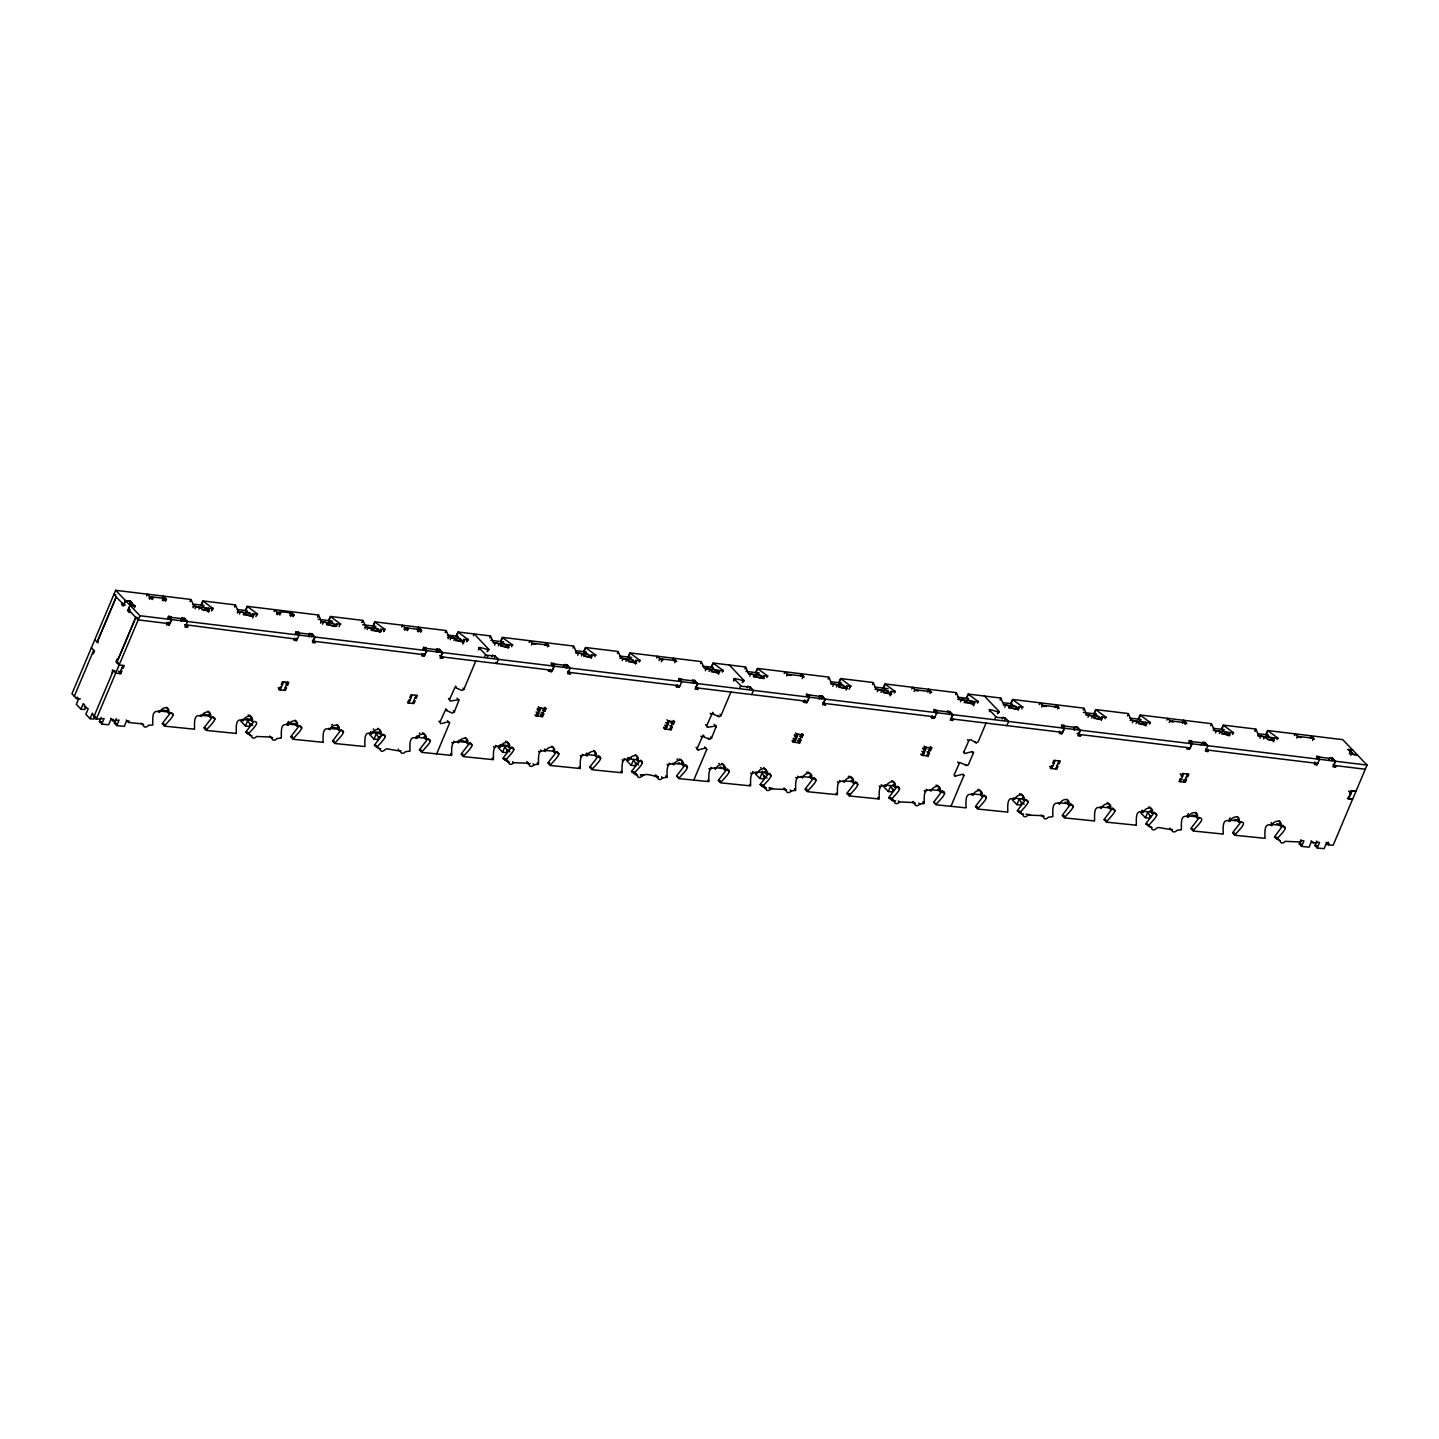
<?xml version="1.0" encoding="UTF-8"?>
<svg xmlns="http://www.w3.org/2000/svg" width="1439" height="1439" viewBox="0 0 1439 1439"><rect width="100%" height="100%" fill="white"/><g stroke="black" fill="none" stroke-linecap="round" stroke-linejoin="round"><path stroke-width="1.5" d="M1070.94 803.628L1062.486 815.05L1064.842 817.514C1066.353 814.366 1080.203 803.448 1068.619 804.815L1067.432 803.592A5.648 4.029 -43.7 0 0 1067.108 799.329M1283.066 825.249L1274.594 836.671L1276.951 839.135C1278.444 836.293 1292.222 825.123 1280.728 826.436L1279.541 825.213A5.648 4.029 -43.7 0 0 1279.235 820.949M479.025 647.838L486.346 655.303L495.124 655.878L498.452 659.368L496.635 663.523L495.628 662.462M488.954 649.529L474.186 633.951L473.395 635.768M734.124 678.884L741.463 686.349L750.223 686.943L753.568 690.414L751.752 694.569M744.071 680.575L729.303 664.998M989.241 709.931L996.561 717.413L1005.339 717.989L1008.685 721.461L1006.85 725.616M999.188 711.621L998.18 713.132M537.341 763.192L538.366 764.253L534.049 764.775A3.238 2.302 -43.7 0 1 530.847 766.375A3.238 2.302 -43.7 0 1 529.21 764.289L528.383 763.246L513.651 762.706A3.238 2.302 -43.7 0 1 510.431 764.307A3.238 2.302 -43.7 0 1 508.794 762.202L502.913 758.425L505.629 758.695M529.21 764.289L526.998 761.986M658.342 776.862A3.238 2.302 -43.7 0 1 655.429 774.937C663.397 780.46 646.201 771.304 642.226 775.801A3.238 2.302 -43.7 0 1 639.024 777.402A3.238 2.302 -43.7 0 1 637.369 775.315L631.487 771.538L634.203 771.808M794.346 789.238L795.533 790.479L791.288 790.91A3.238 2.302 -43.7 0 1 788.014 792.601A3.238 2.302 -43.7 0 1 786.36 790.497L785.532 789.453L770.8 788.914A3.238 2.302 -43.7 0 1 767.599 790.515A3.238 2.302 -43.7 0 1 765.944 788.428L760.062 784.633L762.778 784.921M922.777 802.189L924.108 803.574L919.863 804.005A3.238 2.302 -43.7 0 1 916.589 805.696A3.238 2.302 -43.7 0 1 914.934 803.61L914.125 802.566L899.447 801.937A3.238 2.302 -43.7 0 1 896.173 803.628A3.238 2.302 -43.7 0 1 894.536 801.523L888.654 797.746L891.443 798.033M914.934 803.61L913.099 801.487M1277.922 838.289L1277.922 838.379A3.238 2.302 -43.7 0 0 1279.955 840.484M152.75 724.537C152.948 720.094 151.293 708.384 159.567 712.143A5.648 4.029 -43.7 0 1 166.115 707.772A5.648 4.029 -43.7 0 1 168.561 713.06C180.091 711.621 166.276 722.936 164.801 725.76L162.445 723.295L170.252 713.186M194.517 728.8C194.715 724.357 193.042 712.647 201.334 716.424A5.648 4.029 -43.7 0 1 207.882 712.035A5.648 4.029 -43.7 0 1 210.328 717.341C221.84 715.885 208.007 727.145 206.55 730.023L204.212 727.558L212.019 717.467M236.284 733.063C236.482 728.62 234.809 716.91 243.101 720.669A5.648 4.029 -43.7 0 1 249.649 716.28A5.648 4.029 -43.7 0 1 252.095 721.587C263.607 720.13 249.774 731.426 248.317 734.286L245.979 731.821L253.786 721.712M281.325 737.649C281.522 733.206 279.868 721.497 288.142 725.274A5.648 4.029 -43.7 0 1 294.689 720.885A5.648 4.029 -43.7 0 1 297.136 726.191C308.683 724.734 294.761 735.923 293.376 738.873L291.02 736.408L298.826 726.299M323.091 741.894C323.289 737.47 321.634 725.76 329.909 729.519A5.648 4.029 -43.7 0 1 336.456 725.13A5.648 4.029 -43.7 0 1 338.902 730.436C350.45 728.997 336.528 740.222 335.143 743.136L332.787 740.671L340.593 730.562M364.858 746.157C365.056 741.733 363.383 730.023 371.676 733.782A5.648 4.029 -43.7 0 1 378.223 729.393A5.648 4.029 -43.7 0 1 380.669 734.699C392.199 733.242 378.385 744.629 376.91 747.381L374.554 744.934L382.36 734.825M409.899 750.744C410.115 746.319 408.442 734.61 416.716 738.369A5.648 4.029 -43.7 0 1 423.264 733.98A5.648 4.029 -43.7 0 1 425.728 739.286C437.222 737.829 423.39 749.161 421.951 751.985L419.594 749.521L427.923 738.747L430.279 741.193M469.69 742.992L461.361 753.784L463.718 756.23C465.175 753.478 478.989 742.092 467.495 743.549A5.648 4.029 -43.7 0 0 465.031 738.243A5.648 4.029 -43.7 0 0 458.483 742.632C450.209 738.855 451.882 750.582 451.666 755.007L450.641 753.928M511.457 747.255L503.128 758.029L505.485 760.494C506.942 757.616 520.774 746.355 509.262 747.812A5.648 4.029 -43.7 0 0 506.798 742.506A5.648 4.029 -43.7 0 0 500.25 746.895C491.976 743.118 493.649 754.827 493.433 759.27L492.408 758.191M558.854 754.306L556.515 751.842L548.187 762.634L550.525 765.08C551.982 762.292 565.797 750.942 554.303 752.399A5.648 4.029 -43.7 0 0 551.839 747.093A5.648 4.029 -43.7 0 0 545.291 751.482C537.017 747.704 538.69 759.432 538.492 763.857L537.449 762.778M598.282 756.105L589.936 766.879L592.292 769.343C593.749 766.537 607.564 755.187 596.07 756.662A5.648 4.029 -43.7 0 0 593.605 751.356A5.648 4.029 -43.7 0 0 587.058 755.745C578.784 751.967 580.457 763.677 580.259 768.12L579.215 767.041M642.388 762.814L640.193 760.512L631.703 771.142L634.059 773.606C635.516 770.8 649.331 759.45 637.837 760.907A5.648 4.029 -43.7 0 0 635.372 755.601A5.648 4.029 -43.7 0 0 628.825 759.99C620.551 756.23 622.224 767.94 622.008 772.365L620.982 771.304M687.428 767.419L685.09 764.954L676.762 775.729L679.1 778.193C680.593 775.459 694.389 764.055 682.877 765.512A5.648 4.029 -43.7 0 0 680.431 760.188A5.648 4.029 -43.7 0 0 673.884 764.595C665.591 760.817 667.264 772.527 667.066 776.97L666.041 775.891M729.195 771.664L726.857 769.217L718.529 779.992L720.867 782.456C722.36 779.722 736.156 768.318 724.644 769.757A5.648 4.029 -43.7 0 0 722.198 764.451A5.648 4.029 -43.7 0 0 715.651 768.84C707.358 765.08 709.031 776.79 708.833 781.215L707.808 780.154M770.962 775.927L768.624 773.462L760.296 784.255L762.634 786.701C764.091 783.895 777.923 772.563 766.411 774.02A5.648 4.029 -43.7 0 0 763.965 768.714A5.648 4.029 -43.7 0 0 757.418 773.103C749.125 769.325 750.798 781.053 750.6 785.478L749.575 784.399M813.755 777.797L805.336 788.842L807.693 791.306C809.132 788.41 822.982 777.15 811.452 778.607A5.648 4.029 -43.7 0 0 809.006 773.301A5.648 4.029 -43.7 0 0 802.458 777.69C794.166 773.93 795.839 785.64 795.641 790.065L794.616 788.986M855.521 782.061L847.103 793.087L849.442 795.551C850.935 792.727 864.749 781.431 853.219 782.87A5.648 4.029 -43.7 0 0 850.773 777.564A5.648 4.029 -43.7 0 0 844.225 781.953C835.933 778.175 837.606 789.885 837.408 794.328L836.383 793.249M897.252 786.449L888.87 797.35L891.209 799.814C892.666 796.936 906.498 785.676 894.986 787.133A5.648 4.029 -43.7 0 0 892.54 781.809A5.648 4.029 -43.7 0 0 885.992 786.216C877.7 782.438 879.373 794.148 879.175 798.591L878.15 797.512M942.347 790.784L933.911 801.937L936.267 804.401C937.724 801.613 951.539 790.263 940.027 791.72A5.648 4.029 -43.7 0 0 937.58 786.413A5.648 4.029 -43.7 0 0 931.033 790.802C922.759 787.025 924.414 798.735 924.216 803.178L923.19 802.099M965.983 807.441C966.181 802.998 964.526 791.288 972.8 795.048A5.648 4.029 -43.7 0 1 979.347 790.659A5.648 4.029 -43.7 0 1 981.794 795.965C993.306 794.508 979.473 805.84 978.034 808.664L975.678 806.2L984.114 795.03M1007.75 811.686C1007.948 807.261 1006.293 795.551 1014.567 799.311A5.648 4.029 -43.7 0 1 1021.114 794.922A5.648 4.029 -43.7 0 1 1023.561 800.228C1035.073 798.771 1021.24 810.103 1019.801 812.927L1017.445 810.463L1025.863 799.418M1052.79 816.291C1053.006 811.848 1051.333 800.138 1059.608 803.897A5.648 4.029 -43.7 0 1 1066.155 799.508A5.648 4.029 -43.7 0 1 1068.619 804.815M1094.557 820.536C1094.773 816.111 1093.1 804.401 1101.375 808.16A5.648 4.029 -43.7 0 1 1107.922 803.771A5.648 4.029 -43.7 0 1 1110.386 809.078C1121.898 807.621 1108.066 818.881 1106.609 821.759L1104.253 819.313L1112.707 808.016M1136.324 824.799C1136.54 820.356 1134.867 808.646 1143.142 812.423A5.648 4.029 -43.7 0 1 1149.689 808.034A5.648 4.029 -43.7 0 1 1152.153 813.341C1163.665 811.884 1149.833 823.144 1148.376 826.022L1146.02 823.558L1154.474 812.262M1181.383 829.386C1181.581 824.961 1179.908 813.251 1188.182 817.01A5.648 4.029 -43.7 0 1 1194.748 812.621A5.648 4.029 -43.7 0 1 1197.194 817.928C1208.742 816.489 1194.802 827.659 1193.417 830.609L1191.078 828.162L1199.407 817.37M1223.15 833.649C1223.348 829.206 1221.675 817.496 1229.949 821.273A5.648 4.029 -43.7 0 1 1236.497 816.884A5.648 4.029 -43.7 0 1 1238.961 822.191C1250.491 820.734 1236.569 831.958 1235.184 834.872L1232.845 832.408L1241.173 821.633M1264.917 837.912C1265.115 833.469 1263.442 821.759 1271.716 825.518A5.648 4.029 -43.7 0 1 1278.264 821.129A5.648 4.029 -43.7 0 1 1280.728 826.436M963.428 751.949L964.742 753.496L972.422 751.572L973.555 752.615L968.375 764.828L966.684 765.512L959.723 762.49L954.237 774.614L955.028 776.125L962.943 774.2L964.004 775.243L950.963 806.308M730.94 692.033L720.885 715.831L719.086 716.676L712.125 713.654L706.639 725.778L707.502 727.289L716.352 725.958L711.442 738.315L709.535 739.304L702.502 736.336L696.962 749.035L698.095 749.917L705.937 747.974L706.765 749.431L705.704 748.424M301.704 728.098L299.348 725.634M343.471 732.343L341.115 729.897M513.813 749.719L511.762 747.561M816.021 780.514L813.665 778.067M857.788 784.777L855.432 782.312M899.555 789.04L897.199 786.575M1282.94 825.896L1285.279 828.36M475.805 660.987L463.79 689.551L461.937 690.468L454.976 687.446L449.49 699.57L450.263 701.081L459.185 699.678L454.274 712.089L452.368 713.096L445.406 710.075L439.92 722.18L440.712 723.709L448.626 721.766L449.688 722.81L436.647 753.892M963.878 775.711L962.853 774.632M986.057 723.08L978.106 741.966L976.254 742.884L970.677 739.61L969.131 739.988L963.77 752.057L964.742 753.496M113.897 594.469L71.95 693.76L76.519 698.545L80.386 698.94M74.306 696.224L93.733 650.176M76.519 698.545L77.112 697.16L78.677 698.796L76.339 704.337L80.908 709.121L84.757 709.517L85.926 706.747M122.189 603.103L121.613 604.488L123.178 606.143L125.517 600.603L129.384 600.98L133.935 605.765L130.086 605.369L127.747 610.927L129.312 612.564L129.888 611.179M80.908 709.121L83.246 703.581L84.811 705.218L84.217 706.603L88.193 708.761L85.854 714.302L90.027 718.691L93.895 719.086L95.064 716.316M90.027 718.691L92.366 713.15L93.877 716.73M137.55 617.637L135.734 617.421L116.703 662.606L118.394 662.767M152.642 724.932L148.487 725.274A3.238 2.302 -43.7 0 1 145.123 727.055A3.238 2.302 -43.7 0 1 143.468 724.968L142.749 723.925L128.593 722.486L129.168 721.101L126.596 720.831L124.258 726.371L116.757 725.616L119.095 720.058L112.962 720.885L113.537 719.5L110.965 719.23L108.627 724.77L101.755 724.087L104.094 718.529L96.233 719.176L93.877 716.712L113.303 670.682L114.994 670.844M135.842 617.385L117.908 659.835L117.117 659.008L115.947 661.778L119.095 665.052L124.204 665.573L123.035 668.362L121.757 668.218M96.233 719.176L139.943 615.73L115.66 590.314L113.843 594.469L123.7 604.776L125.373 604.992M101.755 724.087L99.399 721.623L101.162 717.467M119.527 673.542L122.945 665.448M112.152 673.452L112.548 669.855L115.678 673.146L120.786 673.668L121.973 670.898L120.678 670.754M116.757 725.616L114.401 723.151L115.57 720.381M115.875 719.68L116.307 718.637M250.458 723.637L249.289 726.407L245.439 726.011L247.778 720.471L250.566 725.4L251.159 724.015L252.724 725.652M283.663 681.834L280.245 689.911L278.159 687.734M284.113 690.306L287.53 682.23M286.361 685L287.638 685.126L288.807 682.356L282.386 681.708L281.217 684.478L282.494 684.604M379.033 736.732L377.863 739.502L374.014 739.106L376.352 733.566L379.141 738.495L379.734 737.11M408.838 703.023L412.238 694.947M412.687 703.419L416.105 695.343M507.625 749.845L506.438 752.615L502.589 752.219L504.927 746.679L507.733 751.608L508.309 750.223L509.874 751.86M542.557 712.647L543.726 713.888L542.557 716.658L536.117 715.992L537.287 713.222L536.117 711.999M537.305 708.366L539.661 710.812L538.366 710.686L539.535 707.916L538.366 706.693M537.413 716.136L540.83 708.042M541.262 716.514L544.679 708.438M542.341 709.985L544.787 711.352L545.975 708.582L544.787 707.34M636.2 762.94L635.031 765.728L631.163 765.332L633.502 759.792L636.308 764.721L636.883 763.318L638.448 764.972M671.132 725.76L672.301 726.983L671.132 729.753L664.71 729.105L665.879 726.335L664.692 725.112M667.048 722.702L668.236 723.925L666.941 723.799L668.11 721.029L666.941 719.788M669.405 721.155L665.987 729.231L663.901 727.055M669.855 729.627L673.254 721.551M670.916 723.08L673.38 724.447L674.549 721.676L673.362 720.453M693.796 780.1L706.729 749.503M764.775 776.053L763.605 778.823L759.738 778.427L762.094 772.887L764.882 777.815L765.476 776.43L767.041 778.067M799.706 738.873L800.875 740.096L799.706 742.866L793.285 742.218L794.454 739.448L793.285 738.207M794.454 734.574L796.81 737.038L795.515 736.894L796.702 734.124L795.515 732.901M797.979 734.268L794.562 742.344L792.475 740.15M798.429 742.74L801.829 734.645M799.49 736.192L801.955 737.559L803.124 734.789L801.955 733.548M893.349 789.166L892.18 791.936L888.331 791.54L890.669 786L893.457 790.928L894.051 789.543M928.281 751.967L929.45 753.209L928.281 755.979L921.859 755.313L923.029 752.543L921.859 751.32M923.047 747.686L925.385 750.133L924.108 750.007L925.277 747.237L924.09 746.014M923.136 755.439L926.554 747.363M927.004 755.835L930.421 747.758M928.065 749.305L930.529 750.654L931.699 747.884L930.529 746.661M1021.924 802.26L1020.755 805.031L1016.905 804.653L1019.244 799.113L1022.032 804.023L1022.625 802.638L1024.19 804.293M1055.129 760.476L1051.729 768.552L1049.643 766.375M1055.578 768.948L1058.996 760.871M1142.08 810.193L1140.911 812.963L1145.48 817.748L1149.347 818.143L1150.516 815.373M1145.48 817.748L1147.818 812.208L1150.624 817.136L1151.2 815.751M1180.304 781.665L1183.721 773.588M1184.153 782.061L1187.571 773.966M1181.473 778.895L1180.178 778.751L1179.009 781.521L1185.448 782.186L1186.617 779.416L1185.322 779.29M1348.595 791.054L1350.951 793.519L1347.408 798.699L1352.57 799.221L1333.144 845.269L1328.431 844.783L1329.006 843.398L1326.452 843.146L1324.096 848.686L1317.225 847.985L1319.563 842.445L1316.991 842.175L1316.415 843.56L1311.451 841.617L1309.094 847.157L1301.593 846.384L1299.255 843.938L1301 839.782M1301.593 846.384L1303.95 840.844L1301.378 840.592L1300.784 841.977L1285.117 841.347A3.238 2.302 -43.7 0 1 1281.915 842.948A3.238 2.302 -43.7 0 1 1280.26 840.844L1274.378 837.066L1276.591 837.282M1317.225 847.985L1314.886 845.52L1316.775 841.024M1326.956 844.783L1328.125 842.013M1265.816 734.663L1267.633 730.526L1342.785 739.664L1367.05 765.08L1352.642 799.131L1348.775 798.735L1352.192 790.641L1356.06 791.036M97.133 642.1L116.253 596.933L98.338 639.33L97.942 642.909L94.794 639.636M274.777 610.046L278.051 612.978L280.605 613.284L279.814 615.101M290.714 611.989L294.006 614.921L293.196 616.737M478.414 649.924L479.205 648.108M487.066 651.615L487.641 650.32M487.137 657.533L487.929 655.734M733.53 680.971L734.322 679.154M997.299 713.708L999.116 711.891M123.7 604.776L125.517 600.639L130.625 601.25L132.19 602.887L131.381 604.704M129.816 603.067L130.625 601.25M130.104 604.56L130.913 602.743L132.19 602.887M167.715 618.122L168.507 616.324L171.637 619.597L169.82 623.753L138.09 619.885L128.269 609.56L130.086 605.423L135.176 606.035L134.385 607.852M131.543 606.053L132.352 604.236L135.176 606.035M132.82 606.215L133.611 604.398M146.562 595.98L147.372 594.181L150.501 597.455L153.056 597.761L152.246 599.577M148.954 598.354L149.71 596.627L165.665 598.57L164.748 600.657M149.71 599.272L150.501 597.455M151.473 598.75L152.264 596.951L153.056 597.761M162.517 597.922L163.309 596.106L166.438 599.397L165.647 601.214M162.301 600.081L163.111 598.264L166.438 599.397M163.093 600.89L163.884 599.092M171.421 619.561L168.993 625.102L166.78 622.296M168.309 618.842L169.065 617.115L185.001 619.04L184.246 620.785M167.05 623.411L166.438 624.796L168.993 625.102M169.802 619.472L171.061 616.629L168.507 616.324M170.935 619.525L171.061 616.629M180.648 620.803L181.89 617.943L184.444 618.248L187.574 621.54L184.929 627.044L187.484 627.35L188.077 625.965M190.146 601.286L190.955 599.469L115.66 590.314M181.764 620.839L181.89 617.943M190.326 601.52L191.117 599.703L193.905 605.945L199.715 607.312A5.648 1.997 23.7 0 0 206.91 610.73A5.648 1.997 23.7 0 0 208.637 608.391L213.188 608.625L203.061 601.16L201.244 605.315L209.285 611.017M183.544 620.335L184.444 618.248M193.024 607.69L193.833 605.873M195.092 608.661L195.884 606.844M198.924 609.129L199.715 607.312M200.974 605.064L202.791 600.926L235.348 604.884L234.557 606.7M208.421 612.241A5.648 1.997 23.7 0 0 207.738 610.478L208.637 608.391M211.551 610.927L212.468 608.859M212.163 610.01L213.026 608.265M234.737 606.916L235.528 605.117L238.316 611.341L244.126 612.708A5.648 1.997 23.7 0 0 251.321 616.126A5.648 1.997 23.7 0 0 253.048 613.805L257.581 614.021L247.472 606.556L245.655 610.712L252.455 615.55M237.435 613.086L238.226 611.269M239.504 614.057L240.295 612.241M243.317 614.525L244.126 612.708M245.367 610.478L247.202 606.323L318.505 615.011L317.713 616.809M252.491 617.979A5.648 1.997 23.7 0 0 252.131 615.874L253.048 613.805M255.854 616.594L256.879 614.273M256.574 615.406L257.437 613.68M274.13 611.521L274.921 609.704M276.522 613.895C275.389 609.992 297.279 612.744 292.459 615.82M277.259 614.795L278.051 612.978M279.022 614.291L279.832 612.474L280.605 613.284M290.858 611.629L290.102 613.374M289.869 615.604L290.66 613.787L294.006 614.921M290.642 616.414L291.451 614.615M295.265 633.646L296.056 631.847L298.61 632.153L298.377 635.301M295.858 634.365L296.614 632.638L312.569 634.581L311.651 636.65M294.599 638.934L293.988 640.319L296.542 640.625L299.186 635.121L296.056 631.847M297.819 633.969L298.61 632.153M308.648 635.283L309.457 633.466L312.011 633.772L315.141 637.063L313.306 641.2L424.919 654.799L426.753 650.644L423.624 647.37L422.814 649.187M309.097 636.883L309.457 633.466M317.875 617.043L318.685 615.226L321.455 621.468L327.265 622.835A5.648 1.997 23.7 0 0 334.478 626.253A5.648 1.997 23.7 0 0 336.204 623.914L340.737 624.148L330.628 616.683L328.794 620.839L336.222 626.109M311.202 635.588L312.011 633.772M320.591 623.213L321.383 621.396M314.907 637.027L312.479 642.567L315.033 642.873L315.645 641.488M322.642 624.184L323.451 622.368M326.473 624.652L327.265 622.835M328.524 620.587L330.34 616.45L362.916 620.407L361.998 622.475M335.773 626.613A5.648 1.997 23.7 0 0 335.287 626.001L336.204 623.914M338.992 626.72L340.521 623.717M362.286 622.457L363.078 620.641L365.866 626.864L371.676 628.231A5.648 1.997 23.7 0 0 378.871 631.649A5.648 1.997 23.7 0 0 380.598 629.329L385.148 629.545L375.021 622.08L373.205 626.235L380.633 631.505M364.984 628.609L365.794 626.792M367.053 629.58L367.844 627.764M370.884 630.048L371.676 628.231M372.935 626.001L374.752 621.846L446.054 630.534L445.263 632.333M380.382 632.387A5.648 1.997 23.7 0 0 379.698 631.397L380.598 629.329M383.637 631.613L384.429 629.796M384.123 630.948L384.986 629.203M401.679 627.044L402.47 625.228L405.618 628.501L408.154 628.807L407.363 630.624M404.071 629.419L404.827 627.674L420.71 629.616L419.954 631.343M404.809 630.318L405.618 628.501M406.589 629.814L407.381 627.998L408.154 628.807M417.292 629.58L418.425 627.17L421.555 630.444L420.764 632.261M417.418 631.127L418.227 629.311L421.555 630.444M418.209 631.955L419.001 630.138M423.426 649.888L424.181 648.162L440.118 650.104L439.363 651.831M422.149 654.457L421.555 655.842L424.091 656.148L426.52 650.626M425.26 649.744L426.178 647.676L423.624 647.37M425.818 651.094L426.178 647.676M436.107 651.076L437.006 648.989L439.561 649.313L442.69 652.587L440.874 656.742L552.486 670.322L554.303 666.167L551.173 662.893L554.501 664.027L553.296 666.779M436.772 652.155L437.006 648.989M445.442 632.566L446.234 630.75L449.022 636.991L454.832 638.358A5.648 1.997 23.7 0 0 462.027 641.776A5.648 1.997 23.7 0 0 463.754 639.438L468.287 639.671L458.178 632.207L456.361 636.362L463.772 641.632M438.769 651.112L439.561 649.313M443.194 657.011L442.582 658.396L440.424 655.5M448.141 638.736L448.932 636.919M442.475 652.551L440.046 658.091L442.582 658.396M450.209 639.707L451.001 637.891M453.915 640.427L454.832 638.358M456.073 636.11L457.908 631.973L490.465 635.93M462.639 643.827A5.648 1.997 23.7 0 0 462.836 641.524L463.754 639.438M466.776 641.722L467.585 639.905M467.279 641.057L468.143 639.312M479.295 649.349L480.104 647.532L488.9 649.78M489.836 637.981L490.645 636.164L493.415 642.388L499.225 643.755A5.648 1.997 23.7 0 0 506.438 647.172A5.648 1.997 23.7 0 0 508.165 644.852L512.698 645.068L502.589 637.621L500.754 641.758L509.01 647.622M484.745 656.562L485.537 654.745M487.965 651.022L488.756 649.223M494.602 645.104L495.412 643.305M492.03 656.814L492.822 654.997M498.326 645.841L499.225 643.755M500.484 641.524L502.301 637.369L573.621 646.057M494.422 657.785L495.214 655.986M508.021 648.252A5.648 1.997 23.7 0 0 507.248 646.92L508.165 644.852M511.564 646.723L512.482 644.654M529.138 642.46L529.912 640.733L533.167 644.024L535.722 644.33L534.93 643.521M531.495 644.924L532.25 643.197L548.133 645.122L547.378 646.848M544.769 645.445L545.975 642.693M550.975 665.412L551.731 663.685L567.686 665.627L566.462 668.38M554.087 666.149L551.659 671.671L549.104 671.365L549.716 669.98M552.504 665.969L553.727 663.199M563.351 667.282L564.574 664.512L567.11 664.836L570.24 668.11L567.596 673.614L570.15 673.92L570.761 672.535M572.992 648.09L573.783 646.273L576.571 652.515L582.381 653.882A5.648 1.997 23.7 0 0 589.576 657.299A5.648 1.997 23.7 0 0 591.303 654.961L595.854 655.195L585.727 647.73L583.91 651.885L590.512 656.58M565.905 667.588L567.11 664.836M567.883 671.293L570.15 673.92M577.759 655.231L578.55 653.414M581.464 655.95L582.381 653.882M583.64 651.633L585.457 647.496L618.015 651.453M591.159 658.378A5.648 1.997 23.7 0 0 590.404 657.047L591.303 654.961M594.829 656.58L595.692 654.835M617.403 653.504L618.194 651.687L620.982 657.911L626.792 659.278A5.648 1.997 23.7 0 0 633.987 662.695A5.648 1.997 23.7 0 0 635.714 660.375L640.247 660.591L630.138 653.144L628.321 657.281L636.56 663.145M622.17 660.627L622.961 658.828M625.875 661.364L626.792 659.278M628.034 657.047L629.868 652.892L701.171 661.58M635.552 664.081A5.648 1.997 23.7 0 0 634.797 662.444L635.714 660.375M639.24 661.994L640.103 660.249M656.634 657.983L657.389 656.256L660.717 659.548L663.271 659.853L662.498 659.044L661.274 661.814M658.99 660.429L659.746 658.702L675.682 660.645L674.783 662.713M672.571 659.907L673.344 658.181L676.672 661.49L673.326 660.357M678.524 680.935L679.298 679.208L695.235 681.151L694.479 682.877M682.068 679.55L678.722 678.417L681.87 681.69L679.208 687.194L676.654 686.889L677.265 685.504M680.071 681.492L681.277 678.722M700.541 663.613L701.351 661.796L704.121 668.038L709.931 669.405A5.648 1.997 23.7 0 0 717.144 672.822A5.648 1.997 23.7 0 0 718.87 670.484L723.403 670.718L713.294 663.253L711.46 667.408L718.061 672.103M693.454 683.111L694.677 680.359L692.123 680.035L692.896 680.863M697.591 683.615L695.145 689.137L697.699 689.443L698.311 688.058M705.308 670.754L706.117 668.937M709.031 671.473L709.931 669.405M711.19 667.156L713.007 663.019L745.582 666.977M718.691 674.207A5.648 1.997 23.7 0 0 717.953 672.571L718.87 670.484M722.378 672.103L723.187 670.286M734.412 680.395L735.221 678.578L744.017 680.845M744.952 669.027L745.744 667.21L748.532 673.452L754.342 674.819A5.648 1.997 23.7 0 0 761.555 678.219A5.648 1.997 23.7 0 0 763.264 675.898L767.814 676.114L757.687 668.667L755.871 672.804L764.109 678.668M739.862 687.608L740.653 685.791M742.182 682.662L742.632 681.618M743.064 682.086L743.873 680.269M749.719 676.168L750.51 674.351M747.147 687.86L747.938 686.043M754.342 674.819L753.424 676.888L762.364 677.967A5.648 1.997 23.7 0 1 762.85 678.578M755.601 672.571L757.418 668.416L828.72 677.103M749.539 688.849L750.331 687.033M762.364 677.967L763.264 675.898M766.789 677.517L767.581 675.7M784.255 673.506L785.01 671.779L788.284 675.071L790.82 675.395L790.047 674.567M786.593 675.97L787.349 674.243L803.232 676.168L802.171 678.596M800.12 675.431L800.875 673.704L804.221 677.014L800.893 675.88M809.204 697.196L806.775 702.718L804.581 699.912M806.11 696.458L806.865 694.731L822.802 696.674L821.885 698.742M806.775 702.718L804.221 702.412L804.833 701.027M808.412 697.825L809.617 695.073L806.29 693.94L809.42 697.213L807.603 701.369L695.99 687.788L697.807 683.633L694.677 680.359M819.241 699.156L819.672 695.559L822.227 695.882L825.356 699.156L823.54 703.311L935.152 716.892M828.109 679.136L828.9 677.319L831.688 683.561L837.498 684.928A5.648 1.997 23.7 0 0 844.693 688.346A5.648 1.997 23.7 0 0 846.42 686.025L850.953 686.241L840.844 678.776L839.027 682.931L847.265 688.795M821.021 698.635L822.227 695.882M825.159 699.138L822.73 704.66L825.267 704.966L825.878 703.599M832.875 686.277L833.667 684.46M836.581 686.997L837.498 684.928M838.739 682.698L840.574 678.542L873.131 682.5M846.114 690.001A5.648 1.997 23.7 0 0 845.502 688.094L846.42 686.025M849.028 689.245L850.251 686.475M849.945 687.626L850.737 685.809M872.502 684.55L873.311 682.734L876.081 688.975L881.891 690.342A5.648 1.997 23.7 0 0 889.104 693.742A5.648 1.997 23.7 0 0 890.831 691.422L895.364 691.637L885.255 684.191L883.42 688.328L891.676 694.192M877.268 691.691L878.078 689.875M880.992 692.411L881.891 690.342M883.15 688.094L884.967 683.939L956.287 692.627M889.932 695.757A5.648 1.997 23.7 0 0 889.914 693.49L890.831 691.422M894.339 693.04L895.148 691.224M911.732 689.029L912.488 687.302L915.834 690.594L918.388 690.918L917.596 690.09M914.089 691.475L914.844 689.749L930.781 691.691L930.026 693.418M927.436 692.033L928.641 689.263M933.659 711.981L934.415 710.254L950.37 712.197L949.29 714.625M935.962 713.366L937.167 710.596L933.839 709.463L936.969 712.737L934.343 718.241L931.788 717.935L932.4 716.55M955.658 694.659L956.449 692.861L959.237 699.084L965.047 700.451A5.648 1.997 23.7 0 0 972.26 703.869A5.648 1.997 23.7 0 0 973.969 701.548L978.52 701.764L968.393 694.3L966.576 698.455L973.178 703.149M952.708 714.661L950.28 720.184L952.834 720.507L953.445 719.122M960.425 701.8L961.216 699.984M965.047 700.451L964.13 702.538L973.07 703.617L973.969 701.548M966.306 698.221L968.123 694.066L1000.699 698.023M977.495 703.149L978.286 701.351M989.42 711.693L990.32 709.625L998.162 711.909M1000.069 700.073L1000.86 698.257L1003.649 704.498L1009.459 705.865A5.648 1.997 23.7 0 0 1016.654 709.265A5.648 1.997 23.7 0 0 1018.38 706.945L1022.913 707.179L1012.804 699.714L1010.987 703.851L1017.589 708.546M994.961 718.655L995.77 716.838M1004.836 707.215L1005.627 705.398M1002.246 718.906L1003.055 717.09M1009.459 705.865L1008.541 707.934L1017.463 709.013A5.648 1.997 23.7 0 1 1018.218 710.182M1010.7 703.617L1012.534 699.462L1083.837 708.15M1004.638 719.896L1005.321 718.331M1017.463 709.013L1018.38 706.945M1021.78 708.815L1022.697 706.747M1039.3 704.552L1040.055 702.826L1043.383 706.117L1045.937 706.441L1045.164 705.614M1041.638 707.017L1042.394 705.272L1058.349 707.215L1057.593 708.941M1054.931 707.179L1055.992 704.768L1059.338 708.06L1055.992 706.927M1054.985 707.556L1056.208 704.786M1061.209 727.504L1061.982 725.778L1077.919 727.72L1077.163 729.447M1059.949 732.073L1059.338 733.458L1061.892 733.764L1064.32 728.242M1062.737 728.062L1063.943 725.292L1061.406 724.986L1064.536 728.26L1062.701 732.415L951.089 718.834L952.924 714.679L949.776 711.406L947.24 711.1L948.013 711.909M1063.511 728.889L1063.943 725.292M1073.566 729.375L1074.789 726.623L1077.343 726.929L1080.473 730.203L1078.656 734.358L1190.269 747.938L1192.086 743.783L1188.956 740.509L1192.283 741.643L1191.078 744.413M1074.357 730.203L1074.789 726.623M1083.207 710.182L1084.017 708.384L1086.787 714.607L1092.597 715.974A5.648 1.997 23.7 0 0 1099.81 719.392A5.648 1.997 23.7 0 0 1101.537 717.072L1106.069 717.288L1095.96 709.823L1094.144 713.978L1100.727 718.673M1080.995 734.645L1080.383 736.031L1078.225 733.135M1080.275 730.185L1077.829 735.707L1080.383 736.031M1087.974 717.324L1088.783 715.507M1091.697 718.061L1092.597 715.974M1093.856 713.744L1095.673 709.589L1128.248 713.546M1101.357 720.309A5.648 1.997 23.7 0 0 1100.619 719.14L1101.537 717.072M1105.062 718.691L1105.854 716.874M1127.51 715.849L1128.41 713.78L1131.198 720.022L1137.008 721.389A5.648 1.997 23.7 0 0 1144.221 724.806A5.648 1.997 23.7 0 0 1145.93 722.468L1150.481 722.702L1140.372 715.237L1138.537 719.392L1145.138 724.069M1132.385 722.738L1133.177 720.921M1136.091 723.457L1137.008 721.389M1138.267 719.14L1140.084 714.985L1211.404 723.673M1145.804 726.029A5.648 1.997 23.7 0 0 1145.03 724.537L1145.93 722.468M1149.455 724.087L1150.265 722.27M1166.849 720.076L1167.605 718.349L1170.95 721.641L1173.505 721.964L1172.713 721.137M1169.205 722.54L1169.961 720.813L1185.898 722.738L1185.142 724.465M1182.336 723.044L1183.56 720.291L1186.887 723.583L1183.56 722.45M1182.534 723.08L1183.757 720.309M1188.776 743.028L1189.531 741.301L1205.468 743.244L1204.713 744.97M1187.517 747.596L1186.905 748.982L1189.459 749.305L1191.888 743.765M1190.287 743.585L1191.51 740.815M1201.133 744.898L1202.338 742.146L1204.893 742.452L1208.023 745.726L1205.396 751.23L1207.951 751.554L1208.544 750.169M1210.775 725.724L1211.566 723.907L1214.354 730.131L1220.164 731.498A5.648 1.997 23.7 0 0 1227.359 734.915A5.648 1.997 23.7 0 0 1229.086 732.595L1233.619 732.811L1223.51 725.364L1221.693 729.501L1229.931 735.365M1203.688 745.222L1204.893 742.452M1207.951 751.554L1205.63 749M1215.541 732.847L1216.333 731.03M1219.247 733.584L1220.164 731.498M1221.405 729.267L1223.24 725.112L1255.797 729.069L1255.006 730.886M1228.942 735.995A5.648 1.997 23.7 0 0 1228.169 734.663L1229.086 732.595M1232.504 734.466L1233.403 732.397M1255.168 731.12L1255.977 729.303L1258.765 735.545L1264.557 736.912A5.648 1.997 23.7 0 0 1271.77 740.33A5.648 1.997 23.7 0 0 1273.497 737.991L1278.03 738.225L1267.921 730.76L1266.104 734.915L1274.342 740.779M1259.934 738.261L1260.744 736.444M1263.658 738.98L1264.557 736.912M1273.263 741.84A5.648 1.997 23.7 0 0 1272.58 740.078L1273.497 737.991M1277.023 739.61L1277.814 737.793M1294.398 735.599L1295.172 733.872L1298.5 737.182L1301.054 737.488L1300.262 736.66M1296.755 738.063L1297.51 736.336L1313.465 738.261L1312.548 740.348M1310.353 737.541L1311.109 735.815L1314.437 739.106L1311.109 737.991M1319.851 757.166L1316.505 756.033L1319.635 759.324L1317.009 764.828L1314.814 762.022M1316.325 758.551L1317.081 756.824L1333.036 758.767L1332.28 760.494M1315.066 763.138L1314.455 764.505L1317.009 764.828M1317.854 759.108L1319.059 756.338M1328.683 760.422L1329.906 757.669L1332.46 757.975L1335.59 761.249L1333.755 765.404L1365.233 769.235M1331.237 760.745L1332.46 757.975M1335.374 761.231L1332.946 766.771L1335.5 767.077L1336.111 765.692M1349.296 753.946L1350.519 751.176L1347.677 749.377L1352.624 749.989M1350.735 755.439L1351.958 752.687L1350.519 751.176M657.785 777.294L657.785 777.204A3.238 2.302 -43.7 0 0 659.422 779.488A3.238 2.302 -43.7 0 0 662.642 777.887L666.941 777.366L665.915 776.287M791.216 791L790.191 789.921M899.375 802.027L898.35 800.947M919.791 804.095L918.766 803.034M479.061 647.532L480.104 647.532M734.178 678.578L735.221 678.578M989.295 709.643L990.32 709.625M458.034 699.174L457.008 698.095M715.183 725.382L714.158 724.303M1352.552 750.115L1348.685 749.719L1353.254 754.504L1357.121 754.899L1352.246 754.162L1350.681 752.525L1351.958 752.687M539.535 707.916L545.975 708.582M668.11 721.029L674.549 721.676M796.702 734.124L803.124 734.789M925.277 747.237L931.699 747.884M1355.97 791.144L1350.825 790.623L1349.656 793.393L1350.951 793.519M411.068 697.717L409.791 697.573L410.96 694.803L417.382 695.469L416.213 698.239L414.936 698.113M1053.96 763.246L1052.682 763.12L1053.852 760.35L1060.273 760.997L1059.104 763.767L1057.827 763.641M1186.402 776.736L1187.697 776.88L1188.866 774.11L1182.426 773.445L1181.257 776.215L1182.552 776.358L1180.196 773.894M281.432 687.14L280.137 687.015L278.968 689.785L285.39 690.432L286.559 687.662L285.282 687.536M410.007 700.253L408.712 700.127L407.543 702.898L413.982 703.545L415.152 700.775L413.856 700.649M537.287 713.222L538.582 713.366L537.413 712.125M543.726 713.888L541.262 712.521M665.879 726.335L667.156 726.461L665.987 725.238M672.301 726.983L669.837 725.634M794.454 739.448L795.731 739.574L794.562 738.333M800.875 740.096L798.411 738.729M923.029 752.543L924.324 752.669L923.136 751.446M929.45 753.209L927.004 751.842M1052.898 765.782L1051.603 765.656L1050.434 768.426L1056.874 769.074L1058.043 766.303L1056.748 766.178M161.726 710.147L168.147 710.812M204.05 714.481L209.914 715.075M246.375 718.781L251.681 719.338M288.609 723.098L295.283 723.781M295.75 723.817L297.207 723.979M330.934 727.414L337.05 728.026M337.517 728.08L338.974 728.224M373.259 731.732L378.817 732.289M379.284 732.343L380.741 732.487M416.626 736.138L419.433 736.426M423.857 736.876L425.782 737.074M458.393 740.401L464.006 740.977M465.624 741.139L467.549 741.337M500.16 744.665L505.773 745.222M507.14 745.366L509.316 745.6M586.41 753.442L589.217 753.73M594.919 754.324L596.124 754.432M628.177 757.705L630.984 757.993M678.273 762.814L679.406 762.922M681.259 763.12L683.903 763.389M720.04 767.077L721.173 767.185M723.026 767.383L725.904 767.671M761.807 771.322L762.94 771.448M764.793 771.628L767.671 771.934M809.348 776.179L811.038 776.341M851.115 780.424L853.291 780.658M892.882 784.687L895.292 784.939M937.922 789.274L940.333 789.525M980.409 793.609L982.1 793.788M1022.427 797.89L1023.866 798.033M1065.148 802.243L1068.673 802.602M1107.472 806.559L1110.44 806.865M1149.797 810.877L1151.973 811.092M1192.032 815.176L1197.014 815.697M1234.356 819.493L1238.781 819.942M1276.681 823.81L1280.548 824.205M168.561 713.06L167.392 711.837L158.398 710.92L159.567 712.143M210.328 717.341L209.159 716.1L200.165 715.183L201.334 716.424M252.095 721.587L250.926 720.363L241.914 719.446L243.101 720.669M297.136 726.191L295.966 724.95L286.973 724.033L288.142 725.274M330.538 728.476L337.733 729.213L338.902 730.436M370.956 731.678A5.648 4.029 -43.7 0 0 370.507 732.559L379.5 733.476L380.669 734.699M417.346 737.326L424.541 738.063L425.728 739.286M459.113 741.589L466.308 742.326L467.495 743.549M500.88 745.834L508.075 746.571L509.262 747.812M554.303 752.399L553.134 751.176L544.122 750.259L545.291 751.482M596.07 756.662L594.901 755.421L585.889 754.504L587.058 755.745M637.837 760.907L636.65 759.684L627.656 758.767L628.825 759.99M682.877 765.512L681.708 764.271L672.697 763.354L673.884 764.595M716.262 767.796L723.475 768.534L724.644 769.757M758.029 772.059L765.242 772.797L766.411 774.02M811.452 778.607L810.283 777.384L801.289 776.466L802.458 777.69M853.219 782.87L852.05 781.629L843.056 780.711L844.225 781.953M894.986 787.133L893.817 785.892L884.823 784.975L885.992 786.216M940.027 791.72L938.858 790.479L929.864 789.561L931.033 790.802M981.794 795.965L980.625 794.742L971.631 793.824L972.8 795.048M1023.561 800.228L1022.392 799.005L1013.398 798.087L1014.567 799.311M1067.432 803.592L1058.438 802.674L1059.608 803.897M1110.386 809.078L1109.199 807.855L1100.205 806.937L1101.375 808.16M1152.153 813.341L1150.966 812.1L1141.972 811.182L1143.142 812.423M1197.194 817.928L1196.025 816.704L1187.013 815.787L1188.182 817.01M1238.961 822.191L1237.792 820.949L1228.78 820.032L1229.949 821.273M1279.541 825.213L1270.547 824.295L1271.716 825.518M93.877 716.712L95.64 716.892M164.082 723.871L162.229 723.691L164.568 726.155L194.409 729.195M205.849 728.152L203.996 727.954L206.335 730.418L236.176 733.458M248.12 732.451L245.763 732.217L251.645 735.995A3.238 2.302 -43.7 0 0 253.282 738.081A3.238 2.302 -43.7 0 0 256.484 736.498L271.234 737.038L272.043 738.081A3.238 2.302 -43.7 0 0 273.698 740.168A3.238 2.302 -43.7 0 0 276.9 738.567L281.217 738.045M292.657 737.002L290.804 736.804L293.142 739.268L322.984 742.308M334.424 741.247L332.571 741.067L334.909 743.513L364.751 746.553M376.37 745.528L374.338 745.312L380.22 749.107A3.238 2.302 -43.7 0 0 381.857 751.194A3.238 2.302 -43.7 0 0 385.058 749.593L386.659 748.802L400.636 751.176A3.238 2.302 -43.7 0 0 402.272 753.281A3.238 2.302 -43.7 0 0 405.474 751.68L409.791 751.158M421.249 750.097L419.379 749.917L421.735 752.363L451.558 755.403L450.533 754.342M463.016 754.36L461.146 754.162L463.502 756.626L493.325 759.666L492.3 758.587M549.824 763.21L547.953 763.012L550.31 765.476L580.133 768.516L579.108 767.437M591.591 767.455L589.72 767.275L592.077 769.739L621.9 772.779L620.875 771.7M720.166 780.568L718.295 780.388L720.651 782.834L750.474 785.874L749.449 784.813M806.973 789.417L805.121 789.22L807.459 791.684L837.3 794.724L836.257 793.644M850.611 793.86L846.887 793.483L849.226 795.947L879.067 798.987L878.024 797.908M977.315 806.775L975.462 806.595L977.801 809.06L1007.642 812.1M1019.603 811.092L1017.229 810.841L1023.111 814.636A3.238 2.302 -43.7 0 0 1024.748 816.722A3.238 2.302 -43.7 0 0 1027.95 815.122L1042.699 815.661L1043.527 816.722A3.238 2.302 -43.7 0 0 1045.164 818.809A3.238 2.302 -43.7 0 0 1048.365 817.208L1052.682 816.686M1064.14 815.625L1062.27 815.445L1064.626 817.91L1094.449 820.949M1105.907 819.888L1104.037 819.69L1106.393 822.155L1136.216 825.195M1147.495 824.133L1145.804 823.953L1151.686 827.551A3.238 2.302 -43.7 0 0 1153.323 829.835A3.238 2.302 -43.7 0 0 1156.542 828.234L1158.143 827.425L1172.101 829.817A3.238 2.302 -43.7 0 0 1173.738 831.922A3.238 2.302 -43.7 0 0 1176.94 830.321L1181.257 829.799M1192.715 828.738L1190.844 828.54L1193.201 831.005L1223.024 834.044M1234.482 833.001L1232.611 832.803L1234.968 835.268L1264.791 838.307M965.875 807.837L936.034 804.797L933.695 802.332M640.301 774.902L644.15 775.279M768.876 787.996L772.743 788.392M1026.043 814.204L1029.892 814.6M99.399 721.623L101.557 721.838M114.401 723.151L116.289 723.331M1299.255 843.938L1301.593 844.171M1314.886 845.52L1317.458 845.79M113.843 594.469L115.822 594.703M192.88 604.074L203.978 605.441M237.273 609.488L247.022 610.676M318.217 619.346L332.517 621.072M362.61 624.742L375.921 626.361M447.403 635.067L458.196 636.38M490.789 640.337L503.812 641.92M575.348 650.626L586.446 651.975M619.741 656.04L631.811 657.497M702.448 666.095L713.294 667.426M745.888 671.383L759.36 673.02M830.465 681.672L841.545 683.039M874.84 687.087L888.151 688.705M957.547 697.142L968.411 698.473M1003.127 702.7L1011.815 703.761M1083.351 712.467L1096.662 714.086M1129.957 718.133L1141.055 719.482M1213.131 728.26L1224.229 729.609M1257.506 733.656L1268.604 735.005M193.006 606.269L208.547 608.157M237.399 611.683L250.71 613.302M320.573 621.792L333.884 623.411M364.948 627.206L378.259 628.825M447.565 637.261L460.552 638.826M493.127 642.801L508.327 644.654M575.492 652.82L588.803 654.439M619.867 658.217L633.178 659.835M704.786 668.559L717.827 670.142M748.226 673.848L761.267 675.431M830.591 683.867L843.902 685.486M874.966 689.263L888.277 690.9M957.708 699.336L972.944 701.189M1003.307 704.894L1016.33 706.477M1085.708 714.913L1099.018 716.532M1130.083 720.327L1145.606 722.216M1213.257 730.436L1228.798 732.343M1257.632 735.851L1273.173 737.739M202.144 609.794L207.738 610.478M243.767 614.849L252.131 615.874M327.48 625.048L329.153 625.246M330.268 625.389L335.287 626.001M371.874 630.444L379.698 631.397M455.587 640.643L462.836 641.524M500.556 646.111L507.248 646.92M583.694 656.22L590.404 657.047M628.106 661.634L634.797 662.444M711.262 671.743L717.953 672.571M838.811 687.284L845.502 688.094M883.222 692.681L889.914 693.49M1093.928 718.331L1100.619 719.14M1138.339 723.727L1145.03 724.537M1221.477 733.854L1228.169 734.663M1268.119 739.52L1272.58 740.078M128.269 609.56L130.176 609.794M139.943 615.73L1367.05 765.08M1077.074 733.44L1078.045 733.566M568.423 672.265L680.035 685.845M1206.206 749.881L1317.818 763.461M893.709 800.48L892.684 799.4M765.134 787.367L764.109 786.306M636.56 774.272L635.516 773.193M976.056 742.812L975.03 741.751M1333.144 764.613L1335.5 767.077M1326.074 842.337L1328.431 844.783M1311.073 840.808L1313.429 843.254M1183.092 779.722L1185.448 782.186M1154.348 812.783L1156.704 815.247M1059.554 731.318L1061.892 733.764M1112.581 808.52L1114.937 810.984M984.402 696.044L998.99 711.316M1070.814 804.275L1073.17 806.739M961.918 697.681L964.256 700.145M928.443 689.227L931.77 692.537L928.443 691.404M1025.773 799.688L1028.13 802.135M967.494 739.718L968.519 740.779M972.116 751.698L973.448 753.083M932.13 715.938L934.343 718.241M1012.337 799.868L1016.905 804.653M930.763 716.856L931.788 717.935M965.461 764.361L966.486 765.44M957.654 762.022L958.968 763.407M984.006 795.425L986.363 797.89M954.309 775.027L955.334 776.107M929.36 749.431L930.529 750.654M922.921 748.784L924.108 750.007M927.112 754.738L928.281 755.979M920.69 754.09L921.859 755.313M942.563 790.731L943.894 792.116M942.239 791.162L944.596 793.626M926.14 789.327L927.184 790.407M924.27 790.587L925.313 791.666M822.928 702.52L825.267 704.966M897.81 786.449L898.853 787.511M803.196 701.333L804.221 702.412M883.762 786.755L888.331 791.54M881.1 784.741L882.125 785.82M892.468 799.382L894.536 801.523M879.229 786L880.254 787.061M855.899 782.025L857.086 783.266M800.786 736.318L801.955 737.559M839.333 780.478L840.358 781.557M794.346 735.671L795.515 736.894M837.462 781.737L838.487 782.816M797.368 740.401L799.706 742.866M792.098 740.977L793.285 742.218M814.132 777.779L815.319 779.003M706.783 666.635L709.157 669.099M797.566 776.215L798.591 777.294M795.695 777.474L796.72 778.553M695.361 686.997L697.699 689.443M720.076 714.374L721.119 715.453M717.863 715.525L718.888 716.604M712.557 712.341L713.582 713.42M786.36 790.497L784.021 788.032A3.238 2.302 -43.7 0 0 786.467 790.083M769.235 773.337L770.261 774.416M710.2 713.348L711.37 714.571M677.014 684.892L679.208 687.194M715.255 725.796L716.28 726.875M675.628 685.809L676.654 686.889M756.23 771.88L757.418 773.103M769.775 787.835L770.8 788.914M755.187 773.642L759.738 778.427M752.525 771.628L753.55 772.707M705.614 724.698L707.736 727.271M764.037 786.413L765.944 788.428M750.654 772.887L751.68 773.966M710.524 737.002L711.55 738.081M708.312 738.153L709.337 739.232M703.005 734.969L704.031 736.048M700.793 736.12L701.818 737.2M727.468 769.074L728.494 770.153M704.606 746.931L705.632 748.01M696.062 747.327L697.088 748.406M697.142 748.82L698.185 749.899M671.024 721.982L673.38 724.447M714.463 767.617L715.651 768.84M710.758 767.383L711.783 768.444M665.771 722.558L666.941 723.799M708.887 768.624L709.913 769.703M669.962 728.53L671.132 729.753M663.523 727.882L664.71 729.105M707.682 780.55L708.707 781.629L678.884 778.589L676.528 776.125M685.701 764.828L686.727 765.89M668.991 763.12L670.016 764.199M667.12 764.379L668.146 765.44M545.777 642.657L549.104 645.967L545.777 644.834M661.598 776.808L662.642 777.887M640.661 760.224L641.686 761.303M549.896 669.837L551.659 671.671M548.079 670.286L549.104 671.365M641.2 774.74L642.226 775.801M626.595 760.547L631.163 765.332M623.95 758.533L624.976 759.594M635.606 773.462L637.369 775.315M622.08 759.774L623.105 760.853M598.894 755.979L599.919 757.04M598.426 756.266L600.621 758.569M543.618 710.111L544.787 711.352M582.183 754.27L583.209 755.349M537.197 709.463L538.366 710.686M580.313 755.529L581.338 756.59M540.201 714.194L542.557 716.658M534.948 714.769L536.117 715.992M451.684 635.588L454.094 638.053M557.127 751.716L558.152 752.795M540.416 750.007L541.442 751.086M538.546 751.266L539.571 752.345M439.686 655.5L440.874 656.742M462.926 688.166L463.952 689.245M533.024 763.713L534.049 764.775M455.408 686.133L456.433 687.212M423.947 653.774L424.919 654.799M512.086 747.129L513.111 748.208M421.753 653.684L424.091 656.148M499.081 745.654L500.25 746.895M512.608 761.627L513.651 762.706M498.02 747.435L502.589 752.219M495.376 745.42L496.401 746.499M448.464 698.491L449.49 699.57M506.942 760.08L507.967 761.159M507.176 760.512L508.794 762.202M493.505 746.679L494.53 747.758M453.375 710.794L454.4 711.855M445.838 708.761L446.881 709.823M470.319 742.866L471.344 743.945M469.995 743.297L472.046 745.456M447.439 720.723L448.482 721.784M438.895 721.119L439.92 722.18M457.314 741.409L458.483 742.632M453.609 741.157L454.634 742.236M451.738 742.416L452.763 743.495M415.547 737.146L416.716 738.369M312.335 640.175L313.306 641.2M296.398 638.25L297.369 639.276L184.786 624.652M294.186 638.161L296.542 640.625M382.882 734.142L385.238 736.606M370.507 732.559L371.676 733.782M369.445 734.322L374.014 739.106M285.3 682.68L287.638 685.126M328.74 728.296L329.909 729.519M185.127 624.886L187.484 627.35M168.453 622.314L169.82 623.753M240.871 721.227L245.439 726.011M212.54 716.784L214.897 719.248M170.773 712.521L173.13 714.985M118.448 671.204L120.786 673.668M91.376 647.712L94.542 651.004L93.355 653.774L92.582 652.946M126.236 720.022L128.593 722.486M110.605 718.421L112.962 720.885M973.07 703.617A5.648 1.997 23.7 0 1 973.268 705.812M143.576 724.554A3.238 2.302 -43.7 0 1 141.148 723.08M272.601 737.541A3.238 2.302 -43.7 0 1 269.687 736.013M251.753 735.581A3.238 2.302 -43.7 0 1 249.469 734.663M400.744 750.762A3.238 2.302 -43.7 0 1 398.279 749.107M380.759 748.568A3.238 2.302 -43.7 0 1 377.917 747.417M166.78 707.286A5.648 4.029 -43.7 0 1 167.392 711.837M207.864 711.118A5.648 4.029 -43.7 0 1 209.159 716.1M248.066 715.039A5.648 4.029 -43.7 0 1 250.926 720.363M422.49 732.811A5.648 4.029 -43.7 0 1 424.541 738.063M419.307 733.296A5.648 4.029 -43.7 0 1 419.792 733.081M377.827 728.332A5.648 4.029 -43.7 0 1 379.5 733.476M373.259 729.249A5.648 4.029 -43.7 0 1 373.762 728.961M337.122 724.662A5.648 4.029 -43.7 0 1 337.733 729.213M331.51 725.004A5.648 4.029 -43.7 0 1 332.481 724.447M295.031 720.166A5.648 4.029 -43.7 0 1 295.966 724.95M287.17 723.601A5.648 4.029 -43.7 0 1 288.825 721.461M637.477 774.902A3.238 2.302 -43.7 0 1 635.031 773.427M530.2 763.569A3.238 2.302 -43.7 0 1 526.854 762.022M508.687 761.825A3.238 2.302 -43.7 0 1 506.492 760.512M635.372 754.684A5.648 4.029 -43.7 0 1 636.65 759.684M628.106 757.885A5.648 4.029 -43.7 0 1 628.393 757.454M593.605 750.438A5.648 4.029 -43.7 0 1 594.901 755.421M586.339 753.64A5.648 4.029 -43.7 0 1 586.626 753.191M551.839 746.175A5.648 4.029 -43.7 0 1 553.134 751.176M544.572 749.377A5.648 4.029 -43.7 0 1 544.859 748.928M679.64 759.019A5.648 4.029 -43.7 0 1 681.708 764.271M676.96 759.306A5.648 4.029 -43.7 0 1 677.931 759.019M505.629 741.265A5.648 4.029 -43.7 0 1 508.075 746.571M465.373 737.523A5.648 4.029 -43.7 0 1 466.308 742.326M766.285 787.96A3.238 2.302 -43.7 0 1 763.605 786.342M915.042 803.196A3.238 2.302 -43.7 0 1 912.776 802.26M895.526 800.803A3.238 2.302 -43.7 0 1 892.18 799.454M891.766 780.64A5.648 4.029 -43.7 0 1 893.817 785.892M848.273 776.394A5.648 4.029 -43.7 0 1 852.05 781.629M806.506 772.131A5.648 4.029 -43.7 0 1 810.283 777.384M935.998 785.154A5.648 4.029 -43.7 0 1 938.858 790.479M763.569 767.653A5.648 4.029 -43.7 0 1 765.242 772.797M760.494 767.814A5.648 4.029 -43.7 0 1 760.979 767.653M721.802 763.389A5.648 4.029 -43.7 0 1 723.475 768.534M718.727 763.551A5.648 4.029 -43.7 0 1 719.212 763.389M1172.209 829.404A3.238 2.302 -43.7 0 1 1169.799 828.127M1151.794 827.335A3.238 2.302 -43.7 0 1 1149.329 825.284M1044.066 816.183A3.238 2.302 -43.7 0 1 1041.224 815.014M1023.651 814.096A3.238 2.302 -43.7 0 1 1020.755 812.172M977.765 789.417A5.648 4.029 -43.7 0 1 980.625 794.742M1019.531 793.68A5.648 4.029 -43.7 0 1 1022.392 799.005M1107.149 802.602A5.648 4.029 -43.7 0 1 1109.199 807.855M1148.916 806.865A5.648 4.029 -43.7 0 1 1150.966 812.1M1195.701 812.441A5.648 4.029 -43.7 0 1 1196.025 816.704M1187.751 814.456A5.648 4.029 -43.7 0 1 1188.452 813.611M1237.468 816.686A5.648 4.029 -43.7 0 1 1237.792 820.949M1229.518 818.719A5.648 4.029 -43.7 0 1 1230.219 817.856M1271.285 822.982A5.648 4.029 -43.7 0 1 1271.626 822.55M988.863 711.514L988.863 711.514"/></g></svg>
